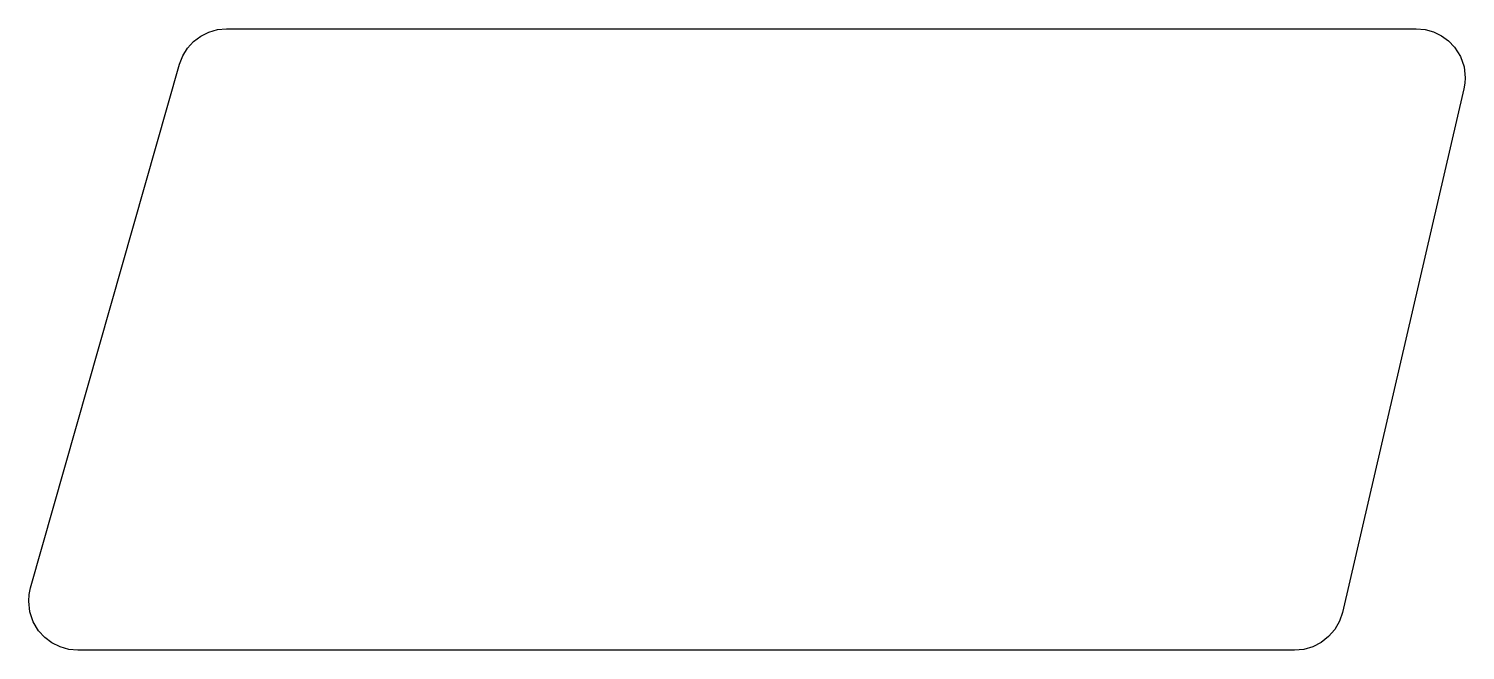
# Model space of a CAD drawing. Header units: millimetres. Extents: x 49.57 to 55.56, y 40.33 to 42.92.
import ezdxf

# ---------------------------------------------------------------- set-up
doc = ezdxf.new("R2010")
doc.units = ezdxf.units.MM

msp = doc.modelspace()

# ---------------------------------------------------------------- linework, layer by layer
msp.add_lwpolyline([(49.7729, 40.332), (49.7354, 40.3355), (49.6991, 40.3458), (49.6654, 40.3626), (49.6353, 40.3853), (49.6099, 40.4131), (49.5873, 40.4509), (49.5734, 40.4925), (49.5686, 40.5362), (49.5706, 40.5644), (49.5764, 40.5921), (50.1971, 42.7744), (50.2107, 42.8096), (50.2305, 42.8416), (50.2559, 42.8695), (50.286, 42.8922), (50.3197, 42.909), (50.356, 42.9193), (50.3935, 42.9228), (55.3539, 42.9228), (55.3904, 42.9195), (55.4258, 42.9097), (55.4588, 42.8937), (55.4885, 42.8721), (55.5138, 42.8456), (55.538, 42.8069), (55.553, 42.7638), (55.5581, 42.7185), (55.5568, 42.6953), (55.5528, 42.6723), (55.0456, 40.49), (55.0331, 40.4529), (55.0139, 40.4189), (54.9884, 40.3892), (54.9578, 40.3649), (54.9231, 40.3468), (54.8856, 40.3357), (54.8467, 40.332)], close=True)

doc.saveas('drawing.dxf')
